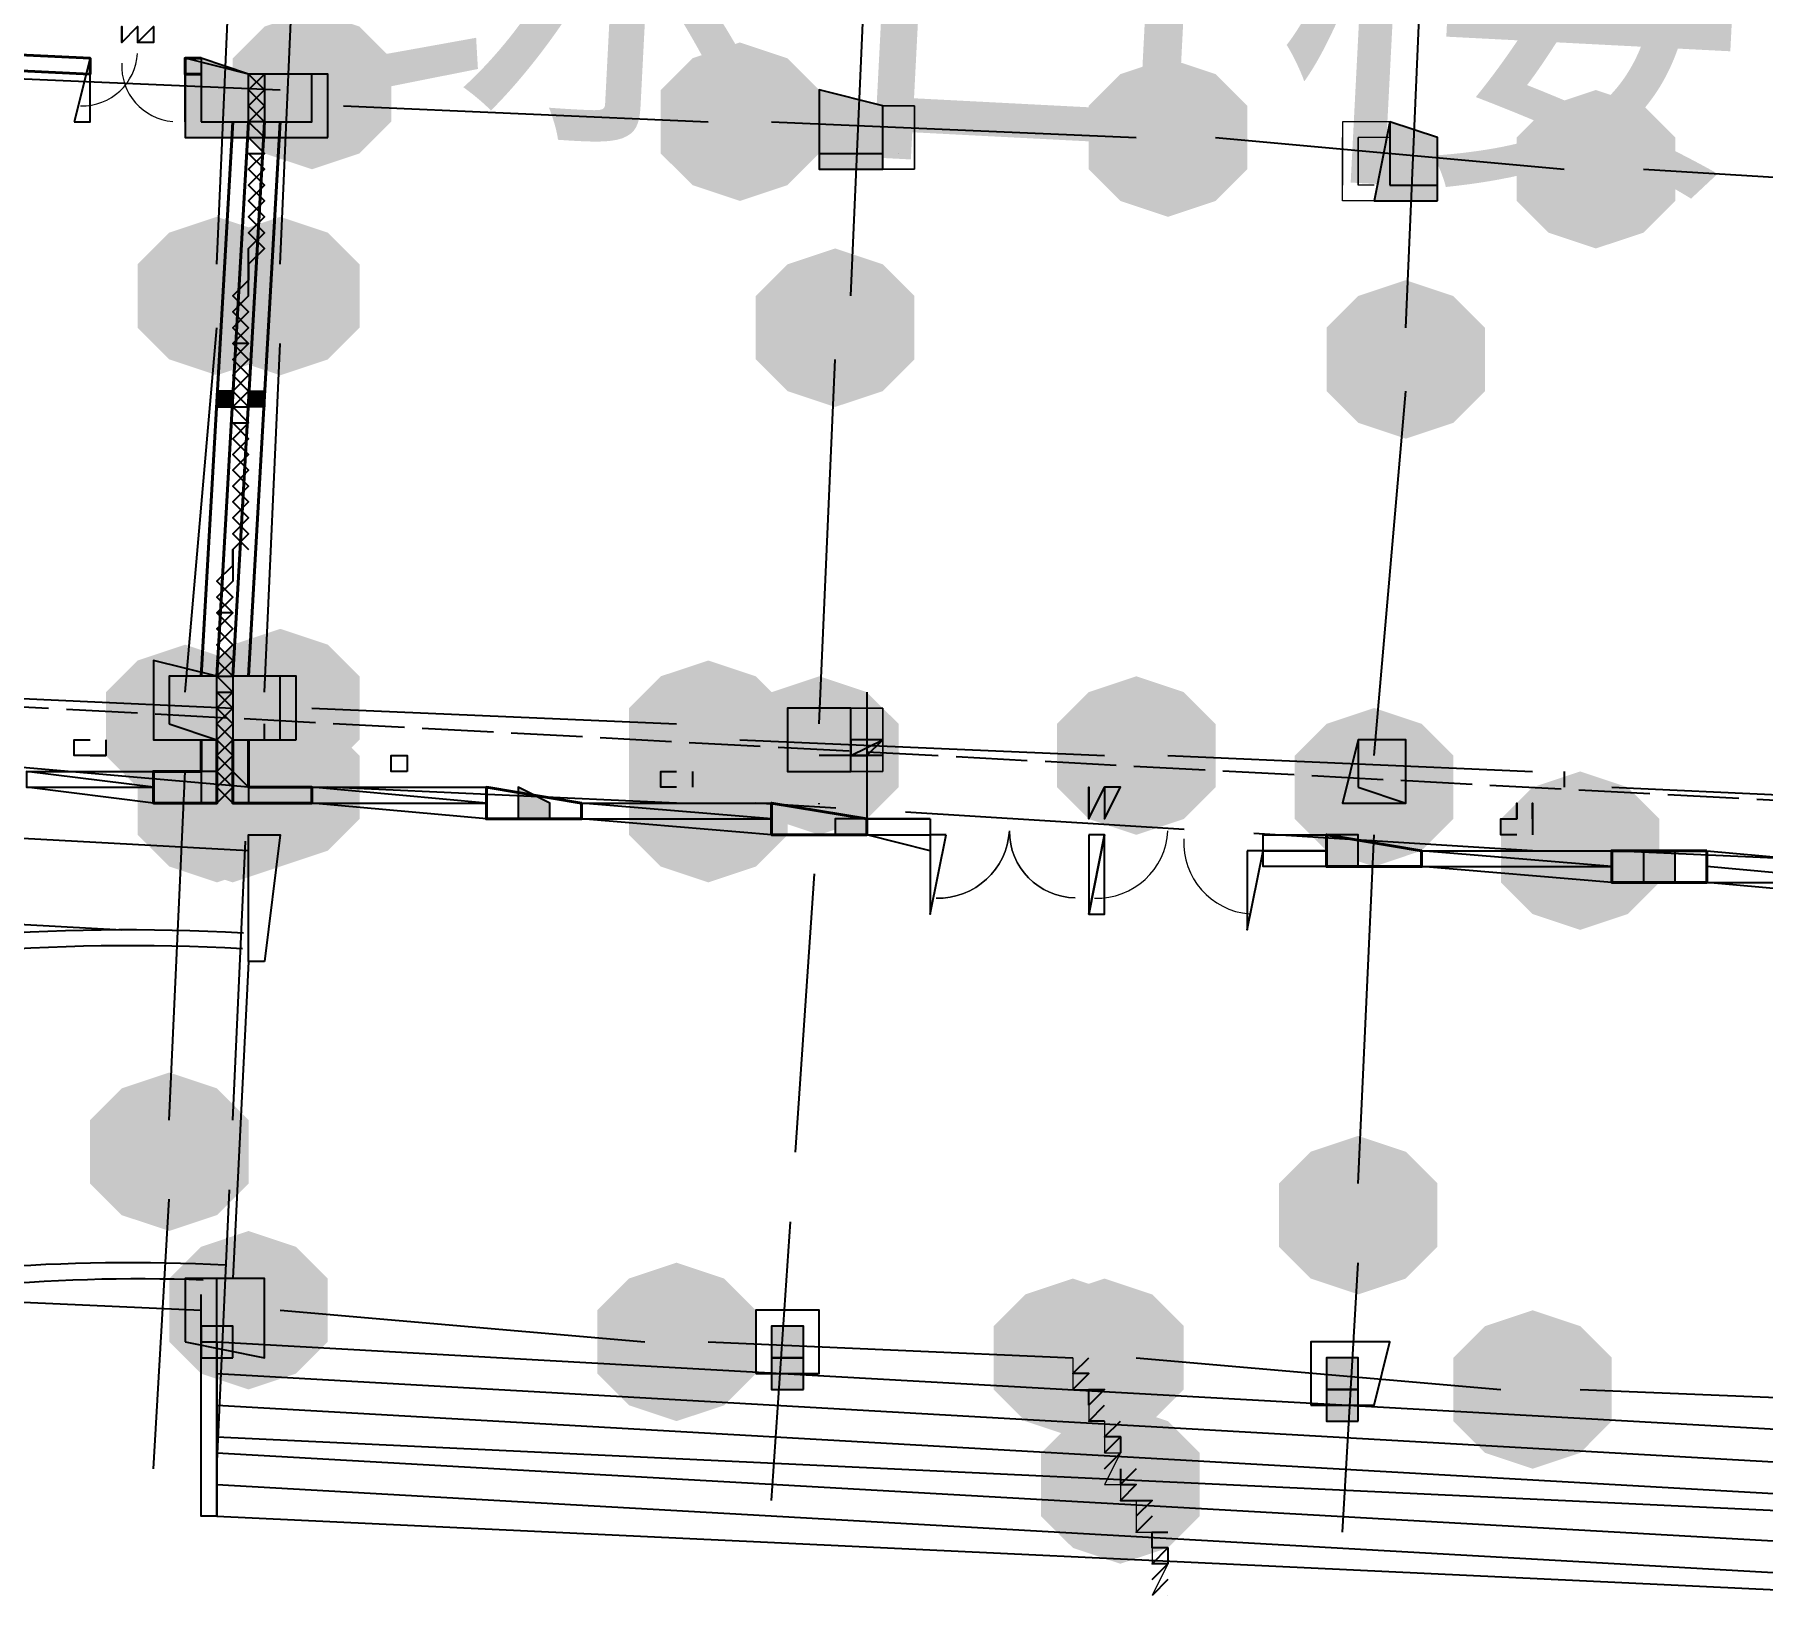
# Model space of a CAD drawing. Header units: millimetres. Extents: x 1542 to 2698, y 1376 to 2197.
# Drawn here: x 1686.2 to 1705.6, y 1818.91 to 1836.44 of the extents above; entities that cross this region are included whole.
import ezdxf

# ---------------------------------------------------------------- set-up
doc = ezdxf.new("R2010")
doc.units = ezdxf.units.MM
doc.linetypes.add('PDF_IMPORT', pattern=[1, 0.8, -0.2])
for name, color, linetype in [('PDF_0', 7, 'Continuous'), ('PDF_COLU', 7, 'Continuous'), ('PDF_COLU_GZ', 7, 'Continuous'), ('PDF_COLU_GZ_HATCH', 6, 'Continuous'), ('PDF_DOTE', 1, 'Continuous'), ('PDF_GROUND', 2, 'Continuous'), ('PDF_STAIR', 2, 'Continuous'), ('PDF_WALL', 5, 'Continuous'), ('PDF_WINDOW', 2, 'Continuous'), ('PDF_WINDOW_TEXT', 7, 'Continuous'), ('PDF_文字', 5, 'Continuous')]:
    doc.layers.add(name, color=color, linetype=linetype)
for name, color, linetype, true_color in [('PDF_COLU-HATCH', 251, 'Continuous', 0x5a5a5a), ('PDF_COLUMN', 254, 'Continuous', 0xdcdcdc), ('PDF_PUB_HATCH', 8, 'Continuous', 0x7f7f7f)]:
    doc.layers.add(name, color=color, linetype=linetype, true_color=true_color)
doc.styles.add('PDF SimHei', font='')
doc.styles.get('PDF SimHei').set_extended_font_data('SimHei')

msp = doc.modelspace()

# ---------------------------------------------------------------- hatches: boundary and pattern name
at = {"layer": 'PDF_0', "transparency": 33554559}
for points in [[(1688.25, 1828.7), (1687.716, 1828.522), (1687.36, 1828.166), (1687.36, 1827.454), (1687.716, 1827.098), (1688.25, 1826.92), (1688.784, 1827.098), (1689.139, 1827.454), (1689.139, 1828.166), (1688.784, 1828.522)], [(1688.428, 1828.7), (1687.894, 1828.522), (1687.538, 1828.166), (1687.538, 1827.454), (1687.894, 1827.098), (1688.428, 1826.92), (1688.962, 1827.098), (1689.317, 1827.454), (1689.317, 1828.166), (1688.962, 1828.522)], [(1697.858, 1822.472), (1697.324, 1822.294), (1696.968, 1821.938), (1696.968, 1821.227), (1697.324, 1820.871), (1697.858, 1820.693), (1698.392, 1820.871), (1698.748, 1821.227), (1698.748, 1821.938), (1698.392, 1822.294)], [(1698.392, 1821.049), (1697.858, 1820.871), (1697.502, 1820.515), (1697.502, 1819.803), (1697.858, 1819.448), (1698.392, 1819.27), (1698.925, 1819.448), (1699.281, 1819.803), (1699.281, 1820.515), (1698.925, 1820.871)]]:
    msp.add_hatch(color=256, dxfattribs=at).paths.add_polyline_path(points)
at = {"layer": 'PDF_COLU-HATCH', "transparency": 33554559}
for points in [[(1688.606, 1835.995), (1687.894, 1836.173), (1687.894, 1835.283), (1688.606, 1835.283)], [(1689.495, 1835.995), (1688.784, 1835.995), (1688.784, 1835.283), (1689.495, 1835.283)], [(1695.723, 1835.639), (1695.011, 1835.817), (1695.011, 1834.927), (1695.723, 1834.927)], [(1701.95, 1835.283), (1701.416, 1835.461), (1701.239, 1834.571), (1701.95, 1834.571)], [(1688.25, 1829.234), (1687.538, 1829.411), (1687.538, 1828.522), (1688.25, 1828.522)], [(1689.139, 1829.234), (1688.428, 1829.234), (1688.428, 1828.522), (1689.139, 1828.522)], [(1695.367, 1828.878), (1694.655, 1828.878), (1694.655, 1828.166), (1695.367, 1828.166)], [(1701.594, 1828.522), (1701.061, 1828.522), (1700.883, 1827.81), (1701.594, 1827.81)], [(1688.428, 1821.938), (1688.072, 1821.938), (1688.072, 1821.583), (1688.428, 1821.583)], [(1694.833, 1821.583), (1694.477, 1821.583), (1694.477, 1821.227), (1694.833, 1821.227)], [(1701.061, 1821.227), (1700.705, 1821.227), (1700.705, 1820.871), (1701.061, 1820.871)]]:
    msp.add_hatch(color=256, dxfattribs=at).paths.add_polyline_path(points)
at = {"layer": 'PDF_COLU_GZ_HATCH', "transparency": 33554559}
for points in [[(1688.428, 1832.436), (1688.25, 1832.436), (1688.25, 1832.258), (1688.428, 1832.258)], [(1688.784, 1832.436), (1688.606, 1832.436), (1688.606, 1832.258), (1688.784, 1832.258)], [(1688.25, 1828.166), (1688.072, 1828.166), (1688.072, 1827.81), (1688.25, 1827.81)], [(1688.606, 1827.988), (1688.428, 1828.166), (1688.428, 1827.81), (1688.606, 1827.81)], [(1691.986, 1827.81), (1691.63, 1827.988), (1691.63, 1827.632), (1691.986, 1827.632)], [(1695.545, 1827.632), (1695.189, 1827.632), (1695.189, 1827.454), (1695.545, 1827.454)], [(1701.061, 1827.454), (1700.705, 1827.454), (1700.705, 1827.098), (1701.061, 1827.098)], [(1704.619, 1827.276), (1704.263, 1827.276), (1704.263, 1826.92), (1704.619, 1826.92)]]:
    msp.add_hatch(color=256, dxfattribs=at).paths.add_polyline_path(points)
at = {"layer": 'PDF_DOTE', "transparency": 33554559}
for points in [[(1689.317, 1836.706), (1688.784, 1836.529), (1688.428, 1836.173), (1688.428, 1835.461), (1688.784, 1835.105), (1689.317, 1834.927), (1689.851, 1835.105), (1690.207, 1835.461), (1690.207, 1836.173), (1689.851, 1836.529)], [(1694.121, 1836.351), (1693.588, 1836.173), (1693.232, 1835.817), (1693.232, 1835.105), (1693.588, 1834.749), (1694.121, 1834.571), (1694.655, 1834.749), (1695.011, 1835.105), (1695.011, 1835.817), (1694.655, 1836.173)], [(1698.925, 1836.173), (1698.392, 1835.995), (1698.036, 1835.639), (1698.036, 1834.927), (1698.392, 1834.571), (1698.925, 1834.393), (1699.459, 1834.571), (1699.815, 1834.927), (1699.815, 1835.639), (1699.459, 1835.995)], [(1703.729, 1835.817), (1703.196, 1835.639), (1702.84, 1835.283), (1702.84, 1834.571), (1703.196, 1834.215), (1703.729, 1834.038), (1704.263, 1834.215), (1704.619, 1834.571), (1704.619, 1835.283), (1704.263, 1835.639)], [(1688.25, 1834.393), (1687.716, 1834.215), (1687.36, 1833.86), (1687.36, 1833.148), (1687.716, 1832.792), (1688.25, 1832.614), (1688.784, 1832.792), (1689.139, 1833.148), (1689.139, 1833.86), (1688.784, 1834.215)], [(1688.962, 1834.393), (1688.428, 1834.215), (1688.072, 1833.86), (1688.072, 1833.148), (1688.428, 1832.792), (1688.962, 1832.614), (1689.495, 1832.792), (1689.851, 1833.148), (1689.851, 1833.86), (1689.495, 1834.215)], [(1695.189, 1834.038), (1694.655, 1833.86), (1694.299, 1833.504), (1694.299, 1832.792), (1694.655, 1832.436), (1695.189, 1832.258), (1695.723, 1832.436), (1696.079, 1832.792), (1696.079, 1833.504), (1695.723, 1833.86)], [(1701.594, 1833.682), (1701.061, 1833.504), (1700.705, 1833.148), (1700.705, 1832.436), (1701.061, 1832.08), (1701.594, 1831.902), (1702.128, 1832.08), (1702.484, 1832.436), (1702.484, 1833.148), (1702.128, 1833.504)], [(1688.962, 1829.767), (1688.428, 1829.589), (1688.072, 1829.234), (1688.072, 1828.522), (1688.428, 1828.166), (1688.962, 1827.988), (1689.495, 1828.166), (1689.851, 1828.522), (1689.851, 1829.234), (1689.495, 1829.589)], [(1687.894, 1829.589), (1687.36, 1829.411), (1687.004, 1829.056), (1687.004, 1828.344), (1687.36, 1827.988), (1687.894, 1827.81), (1688.428, 1827.988), (1688.784, 1828.344), (1688.784, 1829.056), (1688.428, 1829.411)], [(1693.766, 1829.411), (1693.232, 1829.234), (1692.876, 1828.878), (1692.876, 1828.166), (1693.232, 1827.81), (1693.766, 1827.632), (1694.299, 1827.81), (1694.655, 1828.166), (1694.655, 1828.878), (1694.299, 1829.234)], [(1695.011, 1829.234), (1694.477, 1829.056), (1694.121, 1828.7), (1694.121, 1827.988), (1694.477, 1827.632), (1695.011, 1827.454), (1695.545, 1827.632), (1695.901, 1827.988), (1695.901, 1828.7), (1695.545, 1829.056)], [(1698.57, 1829.234), (1698.036, 1829.056), (1697.68, 1828.7), (1697.68, 1827.988), (1698.036, 1827.632), (1698.57, 1827.454), (1699.103, 1827.632), (1699.459, 1827.988), (1699.459, 1828.7), (1699.103, 1829.056)], [(1688.962, 1828.878), (1688.428, 1828.7), (1688.072, 1828.344), (1688.072, 1827.632), (1688.428, 1827.276), (1688.962, 1827.098), (1689.495, 1827.276), (1689.851, 1827.632), (1689.851, 1828.344), (1689.495, 1828.7)], [(1701.239, 1828.878), (1700.705, 1828.7), (1700.349, 1828.344), (1700.349, 1827.632), (1700.705, 1827.276), (1701.239, 1827.098), (1701.772, 1827.276), (1702.128, 1827.632), (1702.128, 1828.344), (1701.772, 1828.7)], [(1693.766, 1828.7), (1693.232, 1828.522), (1692.876, 1828.166), (1692.876, 1827.454), (1693.232, 1827.098), (1693.766, 1826.92), (1694.299, 1827.098), (1694.655, 1827.454), (1694.655, 1828.166), (1694.299, 1828.522)], [(1703.552, 1828.166), (1703.018, 1827.988), (1702.662, 1827.632), (1702.662, 1826.92), (1703.018, 1826.565), (1703.552, 1826.387), (1704.085, 1826.565), (1704.441, 1826.92), (1704.441, 1827.632), (1704.085, 1827.988)], [(1687.716, 1824.785), (1687.182, 1824.607), (1686.826, 1824.252), (1686.826, 1823.54), (1687.182, 1823.184), (1687.716, 1823.006), (1688.25, 1823.184), (1688.606, 1823.54), (1688.606, 1824.252), (1688.25, 1824.607)], [(1701.061, 1824.074), (1700.527, 1823.896), (1700.171, 1823.54), (1700.171, 1822.828), (1700.527, 1822.472), (1701.061, 1822.294), (1701.594, 1822.472), (1701.95, 1822.828), (1701.95, 1823.54), (1701.594, 1823.896)], [(1688.606, 1823.006), (1688.072, 1822.828), (1687.716, 1822.472), (1687.716, 1821.761), (1688.072, 1821.405), (1688.606, 1821.227), (1689.139, 1821.405), (1689.495, 1821.761), (1689.495, 1822.472), (1689.139, 1822.828)], [(1693.41, 1822.65), (1692.876, 1822.472), (1692.52, 1822.116), (1692.52, 1821.405), (1692.876, 1821.049), (1693.41, 1820.871), (1693.944, 1821.049), (1694.299, 1821.405), (1694.299, 1822.116), (1693.944, 1822.472)], [(1698.214, 1822.472), (1697.68, 1822.294), (1697.324, 1821.938), (1697.324, 1821.227), (1697.68, 1820.871), (1698.214, 1820.693), (1698.748, 1820.871), (1699.103, 1821.227), (1699.103, 1821.938), (1698.748, 1822.294)], [(1703.018, 1822.116), (1702.484, 1821.938), (1702.128, 1821.583), (1702.128, 1820.871), (1702.484, 1820.515), (1703.018, 1820.337), (1703.552, 1820.515), (1703.907, 1820.871), (1703.907, 1821.583), (1703.552, 1821.938)]]:
    msp.add_hatch(color=256, dxfattribs=at).paths.add_polyline_path(points)
at = {"layer": 'PDF_PUB_HATCH', "transparency": 33554559}
for points in [[(1688.606, 1835.995), (1688.072, 1836.173), (1688.072, 1835.461), (1688.606, 1835.461)], [(1689.317, 1835.995), (1688.784, 1835.995), (1688.784, 1835.461), (1689.317, 1835.461)], [(1695.723, 1835.639), (1695.011, 1835.817), (1695.011, 1835.105), (1695.723, 1835.105)], [(1701.95, 1835.283), (1701.416, 1835.461), (1701.416, 1834.749), (1701.95, 1834.749)], [(1688.25, 1829.234), (1687.716, 1829.234), (1687.716, 1828.7), (1688.25, 1828.522)], [(1688.962, 1829.234), (1688.428, 1829.234), (1688.428, 1828.522), (1688.962, 1828.522)], [(1695.367, 1828.878), (1694.655, 1828.878), (1694.655, 1828.166), (1695.367, 1828.166)], [(1701.594, 1828.522), (1701.061, 1828.522), (1701.061, 1827.988), (1701.594, 1827.81)], [(1694.833, 1821.938), (1694.477, 1821.938), (1694.477, 1821.583), (1694.833, 1821.583)], [(1701.061, 1821.583), (1700.705, 1821.583), (1700.705, 1821.227), (1701.061, 1821.227)]]:
    msp.add_hatch(color=256, dxfattribs=at).paths.add_polyline_path(points)

# ---------------------------------------------------------------- linework, layer by layer
at = {"layer": 'PDF_0', "lineweight": 25}
for points in [[(1688.606, 1827.276), (1649.462, 1829.411), (1650.351, 1845.781)], [(1688.606, 1835.995), (1688.606, 1835.995)], [(1688.784, 1835.105), (1688.606, 1835.283), (1688.784, 1835.283), (1688.606, 1835.461)], [(1688.428, 1832.97), (1688.606, 1833.148), (1688.428, 1833.326), (1688.606, 1833.504), (1688.606, 1833.682), (1688.606, 1833.86), (1688.606, 1834.038), (1688.784, 1834.215), (1688.606, 1834.393), (1688.784, 1834.571), (1688.606, 1834.749), (1688.784, 1834.927), (1688.606, 1835.105), (1688.784, 1835.105), (1688.606, 1834.927), (1688.784, 1834.749), (1688.606, 1834.571), (1688.784, 1834.393), (1688.606, 1834.215), (1688.784, 1834.038), (1688.606, 1833.86), (1688.606, 1833.682), (1688.428, 1833.504), (1688.606, 1833.326), (1688.428, 1833.148), (1688.606, 1832.97), (1688.428, 1832.97), (1688.606, 1832.792), (1688.428, 1832.614), (1688.606, 1832.436), (1688.428, 1832.258), (1688.606, 1832.258), (1688.428, 1832.436), (1688.606, 1832.614), (1688.428, 1832.792), (1688.606, 1832.97)], [(1695.901, 1835.105), (1695.901, 1835.105)], [(1688.606, 1832.08), (1688.428, 1832.258)], [(1688.25, 1829.945), (1688.428, 1830.123), (1688.25, 1830.301), (1688.428, 1830.479), (1688.428, 1830.657), (1688.606, 1830.835), (1688.428, 1831.013), (1688.606, 1831.191), (1688.428, 1831.369), (1688.606, 1831.547), (1688.428, 1831.724), (1688.606, 1831.902), (1688.428, 1832.08), (1688.606, 1832.08), (1688.428, 1831.902), (1688.606, 1831.724), (1688.428, 1831.547), (1688.606, 1831.369), (1688.428, 1831.191), (1688.606, 1831.013), (1688.428, 1830.835), (1688.606, 1830.657)], [(1688.428, 1830.657), (1688.428, 1830.479), (1688.428, 1830.301), (1688.25, 1830.123), (1688.428, 1829.945), (1688.25, 1829.945), (1688.428, 1829.767), (1688.25, 1829.589), (1688.428, 1829.411), (1688.25, 1829.234), (1688.428, 1829.234), (1688.25, 1829.411), (1688.428, 1829.589), (1688.25, 1829.767), (1688.428, 1829.945)], [(1688.428, 1829.056), (1688.25, 1829.234)], [(1688.428, 1827.81), (1688.25, 1827.988), (1688.428, 1828.166), (1688.25, 1828.344), (1688.428, 1828.522), (1688.25, 1828.7), (1688.428, 1828.878), (1688.25, 1829.056), (1688.428, 1829.056), (1688.25, 1828.878), (1688.428, 1828.7), (1688.25, 1828.522), (1688.428, 1828.344), (1688.25, 1828.166), (1688.428, 1827.988), (1688.25, 1827.81)], [(1695.367, 1828.344), (1695.545, 1828.344), (1695.723, 1828.522), (1695.367, 1828.522), (1695.367, 1828.344), (1695.723, 1828.522)], [(1688.606, 1826.031), (1688.428, 1822.472)], [(1688.25, 1821.761), (1688.25, 1822.472)], [(1688.072, 1821.761), (1688.072, 1822.294)], [(1688.072, 1822.116), (1688.072, 1822.116)], [(1688.25, 1819.803), (1688.25, 1821.761), (1688.25, 1819.803)], [(1697.858, 1821.227), (1698.036, 1821.405), (1697.858, 1821.405), (1698.036, 1821.583)], [(1698.036, 1821.227), (1698.036, 1821.227)], [(1698.214, 1820.871), (1698.036, 1820.871), (1698.214, 1821.049)], [(1698.392, 1820.693), (1698.214, 1820.693), (1698.392, 1820.871)], [(1698.214, 1820.515), (1698.392, 1820.693), (1698.392, 1820.515)], [(1698.214, 1820.337), (1698.392, 1820.515), (1698.214, 1820.337)], [(1698.57, 1820.337), (1698.392, 1820.159), (1698.57, 1820.159), (1698.392, 1819.981), (1698.57, 1819.981), (1698.748, 1819.981), (1698.57, 1819.803)], [(1698.392, 1820.337), (1698.392, 1820.159)], [(1698.748, 1819.803), (1698.57, 1819.625), (1698.748, 1819.803)], [(1698.748, 1819.092), (1698.925, 1819.27), (1698.748, 1819.27), (1698.925, 1819.448), (1698.748, 1819.448), (1698.748, 1819.625), (1698.925, 1819.625)], [(1698.748, 1819.625), (1698.748, 1819.625)], [(1698.925, 1819.448), (1698.925, 1819.27)], [(1698.925, 1819.092), (1698.748, 1818.914)], [(1698.925, 1818.914), (1698.925, 1818.914)]]:
    msp.add_lwpolyline(points, dxfattribs=at)
for points in [[(1688.606, 1835.639), (1688.784, 1835.461), (1688.606, 1835.461), (1688.784, 1835.639), (1688.606, 1835.817), (1688.784, 1835.995), (1688.606, 1835.995), (1688.784, 1835.817)], [(1688.784, 1826.031), (1688.606, 1826.031), (1688.606, 1827.454), (1688.962, 1827.454)], [(1687.894, 1821.761), (1688.784, 1821.583), (1688.784, 1822.472), (1687.894, 1822.472)], [(1694.299, 1821.405), (1695.011, 1821.405), (1695.011, 1822.116), (1694.299, 1822.116)], [(1688.072, 1821.761), (1688.25, 1821.761), (1688.25, 1819.803), (1688.072, 1819.803)], [(1700.527, 1821.049), (1701.239, 1821.049), (1701.416, 1821.761), (1700.527, 1821.761)], [(1698.036, 1821.049), (1698.036, 1821.227), (1698.214, 1821.227)]]:
    msp.add_lwpolyline(points, close=True, dxfattribs=at)
at = {"layer": 'PDF_0', "lineweight": 0}
for points in [[(1696.079, 1835.639), (1696.079, 1834.927), (1695.723, 1834.927), (1696.079, 1834.927)], [(1696.079, 1834.927), (1696.079, 1835.639), (1695.723, 1835.639), (1696.079, 1835.639)], [(1695.367, 1828.166), (1695.723, 1828.166), (1695.723, 1828.878), (1695.367, 1828.878), (1695.723, 1828.878), (1695.723, 1828.166)]]:
    msp.add_lwpolyline(points, close=True, dxfattribs=at)
for points in [[(1701.416, 1835.461), (1700.883, 1835.461), (1700.883, 1834.749)], [(1701.239, 1834.571), (1700.883, 1834.571), (1700.883, 1835.283)], [(1701.239, 1834.749), (1701.061, 1834.749), (1701.061, 1835.283)], [(1701.416, 1835.283), (1701.061, 1835.283), (1701.061, 1834.749)], [(1697.858, 1821.583), (1697.858, 1821.227), (1698.036, 1821.227), (1698.036, 1820.871), (1698.214, 1820.871), (1698.214, 1820.515), (1698.392, 1820.515), (1698.214, 1820.159), (1698.392, 1820.159), (1698.392, 1819.981), (1698.57, 1819.981), (1698.57, 1819.625), (1698.748, 1819.625), (1698.748, 1819.27), (1698.925, 1819.27), (1698.748, 1818.914)]]:
    msp.add_lwpolyline(points, dxfattribs=at)
at = {"layer": 'PDF_0', "linetype": 'PDF_IMPORT', "lineweight": 25}
msp.add_lwpolyline([(1736.29, 1826.209), (1682.912, 1829.056)], dxfattribs=at)
at = {"layer": 'PDF_0', "lineweight": 25}
msp.add_lwpolyline([(1688.097, 1822.455, 0.131766), (1678.108, 1820.159), (1678.108, 1819.981)], format="xyb", dxfattribs=at)
for radius in [23.753, 23.575, 20.017]:
    msp.add_arc((1687.271, 1802.633), radius, 86.9183, 117.6415, dxfattribs=at)
at = {"layer": 'PDF_COLU', "lineweight": 25}
for points in [[(1688.606, 1835.283), (1688.606, 1835.995), (1687.894, 1836.173), (1687.894, 1835.283)], [(1689.495, 1835.283), (1689.495, 1835.995), (1688.784, 1835.995), (1688.784, 1835.283)], [(1695.723, 1834.927), (1695.723, 1835.639), (1695.011, 1835.817), (1695.011, 1834.927)], [(1701.95, 1834.571), (1701.95, 1835.283), (1701.416, 1835.461), (1701.239, 1834.571)], [(1688.25, 1828.522), (1688.25, 1829.234), (1687.538, 1829.411), (1687.538, 1828.522)], [(1689.139, 1828.522), (1689.139, 1829.234), (1688.428, 1829.234), (1688.428, 1828.522)], [(1695.367, 1828.166), (1695.367, 1828.878), (1694.655, 1828.878), (1694.655, 1828.166)], [(1701.594, 1827.81), (1701.594, 1828.522), (1701.061, 1828.522), (1700.883, 1827.81)], [(1688.428, 1821.583), (1688.428, 1821.938), (1688.072, 1821.938), (1688.072, 1821.583)], [(1694.833, 1821.227), (1694.833, 1821.583), (1694.477, 1821.583), (1694.477, 1821.227)], [(1701.061, 1820.871), (1701.061, 1821.227), (1700.705, 1821.227), (1700.705, 1820.871)]]:
    msp.add_lwpolyline(points, close=True, dxfattribs=at)
at = {"layer": 'PDF_COLU_GZ', "lineweight": 25}
for points in [[(1688.428, 1832.258), (1688.428, 1832.436), (1688.25, 1832.436), (1688.25, 1832.258)], [(1688.606, 1832.258), (1688.606, 1832.436), (1688.784, 1832.436), (1688.784, 1832.258)], [(1688.25, 1827.81), (1688.25, 1828.166), (1688.072, 1828.166), (1688.072, 1827.81)], [(1688.428, 1827.81), (1688.428, 1828.166), (1688.606, 1827.988), (1688.606, 1827.81)], [(1691.986, 1827.632), (1691.986, 1827.81), (1691.63, 1827.988), (1691.63, 1827.632)], [(1695.545, 1827.454), (1695.545, 1827.632), (1695.189, 1827.632), (1695.189, 1827.454)], [(1701.061, 1827.098), (1701.061, 1827.454), (1700.705, 1827.454), (1700.705, 1827.098)], [(1704.619, 1826.92), (1704.619, 1827.276), (1704.263, 1827.276), (1704.263, 1826.92)]]:
    msp.add_lwpolyline(points, close=True, dxfattribs=at)
at = {"layer": 'PDF_COLUMN', "lineweight": 25}
for points in [[(1688.072, 1835.461), (1688.606, 1835.461), (1688.606, 1835.995), (1688.072, 1836.173)], [(1688.784, 1835.461), (1689.317, 1835.461), (1689.317, 1835.995), (1688.784, 1835.995)], [(1695.011, 1835.105), (1695.723, 1835.105), (1695.723, 1835.639), (1695.011, 1835.817)], [(1701.416, 1834.749), (1701.95, 1834.749), (1701.95, 1835.283), (1701.416, 1835.461)], [(1687.716, 1828.7), (1688.25, 1828.522), (1688.25, 1829.234), (1687.716, 1829.234)], [(1688.428, 1828.522), (1688.962, 1828.522), (1688.962, 1829.234), (1688.428, 1829.234)], [(1694.655, 1828.166), (1695.367, 1828.166), (1695.367, 1828.878), (1694.655, 1828.878)], [(1701.061, 1827.988), (1701.594, 1827.81), (1701.594, 1828.522), (1701.061, 1828.522)], [(1694.477, 1821.583), (1694.833, 1821.583), (1694.833, 1821.938), (1694.477, 1821.938)], [(1700.705, 1821.227), (1701.061, 1821.227), (1701.061, 1821.583), (1700.705, 1821.583)]]:
    msp.add_lwpolyline(points, close=True, dxfattribs=at)
at = {"layer": 'PDF_DOTE', "lineweight": 25}
for points in [[(1688.25, 1833.86), (1688.428, 1837.952)], [(1688.962, 1833.86), (1689.139, 1837.952)], [(1695.367, 1833.504), (1695.545, 1837.596)], [(1701.594, 1833.148), (1701.772, 1837.24)], [(1684.869, 1835.995), (1688.962, 1835.817)], [(1689.673, 1835.639), (1693.766, 1835.461)], [(1694.477, 1835.461), (1698.57, 1835.283)], [(1699.459, 1835.283), (1703.374, 1834.927)], [(1687.894, 1829.056), (1688.25, 1833.148)], [(1688.784, 1829.056), (1688.962, 1832.97)], [(1695.011, 1828.7), (1695.189, 1832.792)], [(1701.239, 1828.344), (1701.594, 1832.436)], [(1684.513, 1829.056), (1688.428, 1828.878)], [(1695.545, 1829.056), (1695.545, 1827.632)], [(1689.317, 1828.878), (1693.41, 1828.7)], [(1688.784, 1828.522), (1688.784, 1828.7)], [(1694.121, 1828.522), (1698.214, 1828.344)], [(1688.606, 1827.988), (1684.513, 1828.344)], [(1695.723, 1828.344), (1695.011, 1828.344)], [(1698.925, 1828.344), (1703.018, 1828.166)], [(1687.716, 1824.252), (1687.894, 1828.166)], [(1703.374, 1828.166), (1703.374, 1827.988)], [(1693.41, 1827.81), (1689.495, 1827.988)], [(1703.907, 1827.988), (1707.822, 1827.81)], [(1701.061, 1823.54), (1701.239, 1827.454)], [(1707.822, 1827.098), (1703.907, 1827.276)], [(1687.538, 1820.337), (1687.716, 1823.362)], [(1700.883, 1819.625), (1701.061, 1822.65)], [(1684.158, 1822.294), (1688.072, 1822.116)], [(1688.962, 1822.116), (1693.054, 1821.761)], [(1693.766, 1821.761), (1697.858, 1821.583)], [(1698.57, 1821.583), (1702.662, 1821.227)]]:
    msp.add_lwpolyline(points, dxfattribs=at)
at = {"layer": 'PDF_DOTE', "linetype": 'PDF_IMPORT', "lineweight": 25, "ltscale": 3.930536}
msp.add_lwpolyline([(1704.263, 1834.927), (1712.982, 1834.393)], dxfattribs=at)
at = {"layer": 'PDF_DOTE', "linetype": 'PDF_IMPORT', "lineweight": 25, "ltscale": 3.918436}
for points in [[(1688.25, 1820.337), (1688.606, 1828.166)], [(1703.018, 1827.276), (1694.299, 1827.81)], [(1694.477, 1819.981), (1695.011, 1827.81)], [(1703.552, 1821.227), (1712.27, 1820.871)]]:
    msp.add_lwpolyline(points, dxfattribs=at)
at = {"layer": 'PDF_GROUND', "lineweight": 25}
msp.add_lwpolyline([(1649.462, 1829.411), (1648.394, 1828.522), (1687.182, 1826.387)], dxfattribs=at)
at = {"layer": 'PDF_STAIR', "lineweight": 25}
for points in [[(1688.25, 1821.761), (1707.288, 1820.693)], [(1688.25, 1821.405), (1707.11, 1820.337)], [(1688.25, 1821.049), (1707.11, 1819.981)], [(1688.25, 1820.693), (1707.11, 1819.803)], [(1688.25, 1820.515), (1707.11, 1819.448)], [(1688.25, 1820.159), (1707.11, 1819.092)], [(1688.25, 1819.803), (1707.11, 1818.914)]]:
    msp.add_lwpolyline(points, dxfattribs=at)
at = {"layer": 'PDF_WALL', "lineweight": 40}
for points in [[(1683.09, 1836.173), (1686.826, 1835.995), (1686.826, 1836.173), (1683.09, 1836.351)], [(1688.072, 1836.173), (1687.894, 1836.173), (1687.894, 1835.995), (1688.072, 1835.995)], [(1688.428, 1835.461), (1688.072, 1829.234)], [(1688.606, 1835.461), (1688.25, 1829.234)], [(1688.784, 1835.461), (1688.428, 1829.234)], [(1688.962, 1835.461), (1688.606, 1829.234)], [(1688.072, 1828.522), (1688.072, 1828.166), (1687.538, 1828.166), (1687.538, 1827.81), (1688.25, 1827.81), (1688.25, 1828.522)], [(1688.428, 1828.522), (1688.428, 1827.81), (1689.317, 1827.81), (1689.317, 1827.988), (1688.606, 1827.988), (1688.606, 1828.522)]]:
    msp.add_lwpolyline(points, dxfattribs=at)
for points in [[(1692.342, 1827.81), (1691.275, 1827.988), (1691.275, 1827.632), (1692.342, 1827.632)], [(1695.545, 1827.632), (1694.477, 1827.81), (1694.477, 1827.454), (1695.545, 1827.454)], [(1701.772, 1827.276), (1700.705, 1827.454), (1700.705, 1827.098), (1701.772, 1827.098)], [(1704.975, 1827.276), (1703.907, 1827.276), (1703.907, 1826.92), (1704.975, 1826.92)]]:
    msp.add_lwpolyline(points, close=True, dxfattribs=at)
at = {"layer": 'PDF_WINDOW', "lineweight": 25}
for points in [[(1686.649, 1835.461), (1686.826, 1835.461), (1686.826, 1835.995), (1686.826, 1836.173)], [(1696.434, 1827.454), (1696.257, 1827.454), (1696.257, 1826.565)], [(1696.434, 1827.454), (1696.257, 1827.454), (1696.257, 1826.565)], [(1698.036, 1827.454), (1698.036, 1826.565), (1698.214, 1827.454)], [(1698.036, 1826.565), (1698.214, 1826.565), (1698.214, 1827.454)], [(1698.036, 1827.454), (1698.036, 1826.565), (1698.214, 1827.454)], [(1699.993, 1827.454), (1700.705, 1827.454), (1700.705, 1827.098), (1699.993, 1827.098)], [(1699.815, 1827.276), (1699.815, 1826.387), (1699.993, 1827.276)]]:
    msp.add_lwpolyline(points, close=True, dxfattribs=at)
for points in [[(1687.894, 1835.461), (1687.894, 1835.995), (1687.894, 1835.461)], [(1687.894, 1835.995), (1687.894, 1835.995)], [(1686.115, 1828.166), (1686.115, 1827.988), (1687.538, 1827.988), (1686.115, 1828.166), (1687.538, 1828.166), (1687.538, 1827.81), (1686.115, 1827.988)], [(1689.317, 1827.988), (1689.317, 1827.81), (1691.275, 1827.81), (1689.317, 1827.988), (1691.275, 1827.988), (1691.275, 1827.632), (1689.317, 1827.81)], [(1692.342, 1827.81), (1692.342, 1827.632), (1694.477, 1827.632), (1692.342, 1827.81), (1694.477, 1827.81), (1694.477, 1827.454), (1692.342, 1827.632)], [(1696.257, 1827.632), (1696.257, 1827.276), (1695.545, 1827.454), (1696.257, 1827.454)], [(1696.257, 1827.632), (1695.545, 1827.632), (1696.257, 1827.632)], [(1695.545, 1827.454), (1695.545, 1827.632)], [(1698.214, 1827.454), (1698.214, 1827.454)], [(1700.705, 1827.276), (1699.993, 1827.276), (1700.705, 1827.276)], [(1701.772, 1827.276), (1701.772, 1827.098), (1703.907, 1827.098), (1701.772, 1827.276), (1703.907, 1827.276), (1703.907, 1826.92), (1701.772, 1827.098)], [(1704.975, 1826.92), (1704.975, 1827.276), (1706.932, 1827.098), (1706.932, 1826.743), (1704.975, 1826.92), (1706.932, 1826.92), (1704.975, 1827.098)], [(1696.257, 1826.565), (1696.257, 1826.565)], [(1696.257, 1826.565), (1696.257, 1826.565)], [(1698.036, 1826.565), (1698.036, 1826.565)], [(1698.036, 1826.565), (1698.036, 1826.565)], [(1699.815, 1826.387), (1699.815, 1826.387)]]:
    msp.add_lwpolyline(points, dxfattribs=at)
at = {"layer": 'PDF_WINDOW', "lineweight": 13}
msp.add_lwpolyline([(1697.145, 1827.5, -0.406734), (1696.323, 1826.743, 0.406734), (1697.145, 1827.5, 0.406734), (1697.883, 1826.745, -0.406734), (1697.145, 1827.5)], format="xyb", dxfattribs=at)
for centre, radius, start, end in [((1686.737, 1836.262), 0.623, 268.3848, 356.9183), ((1687.805, 1836.084), 0.623, 176.9183, 265.4517), ((1698.125, 1827.543), 0.801, 268.3851, 356.9182), ((1699.904, 1827.365), 0.801, 176.9184, 265.4514)]:
    msp.add_arc(centre, radius, start, end, dxfattribs=at)
at = {"layer": 'PDF_WINDOW_TEXT', "lineweight": 25}
for points in [[(1687.182, 1836.351), (1687.182, 1836.529), (1687.182, 1836.351), (1687.36, 1836.529), (1687.36, 1836.351), (1687.538, 1836.529), (1687.538, 1836.351), (1687.36, 1836.351)], [(1686.826, 1828.344), (1686.649, 1828.344), (1686.649, 1828.522), (1686.826, 1828.522)], [(1687.004, 1828.522), (1687.004, 1828.344), (1686.826, 1828.344), (1687.004, 1828.344)], [(1693.41, 1827.988), (1693.232, 1827.988), (1693.232, 1828.166), (1693.41, 1828.166)], [(1693.588, 1828.166), (1693.588, 1827.988)], [(1698.036, 1827.632), (1698.036, 1827.988), (1698.036, 1827.632), (1698.214, 1827.988), (1698.214, 1827.632), (1698.392, 1827.988), (1698.214, 1827.988)], [(1702.84, 1827.454), (1702.662, 1827.454), (1702.662, 1827.632), (1702.84, 1827.632), (1702.84, 1827.81), (1702.84, 1827.632)], [(1703.018, 1827.632), (1703.018, 1827.81), (1703.018, 1827.454)]]:
    msp.add_lwpolyline(points, dxfattribs=at)
msp.add_lwpolyline([(1690.385, 1828.166), (1690.207, 1828.166), (1690.207, 1828.344), (1690.385, 1828.344)], close=True, dxfattribs=at)

# ---------------------------------------------------------------- texts
at = {"layer": 'PDF_文字', "color": 7, "insert": (1689.108, 1835.389), "char_height": 4.0002, "attachment_point": 7, "rotation": 357.0502, "style": 'PDF SimHei'}
msp.add_mtext('综合楼', dxfattribs=at)

doc.saveas('drawing.dxf')
